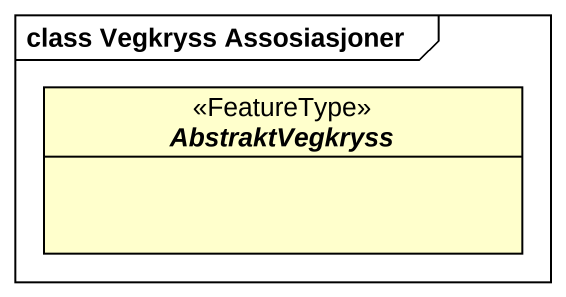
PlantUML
@startuml
mainframe class Vegkryss Assosiasjoner
hide circle
hide empty members
abstract class AbstraktVegkryss <<FeatureType>>
@enduml
